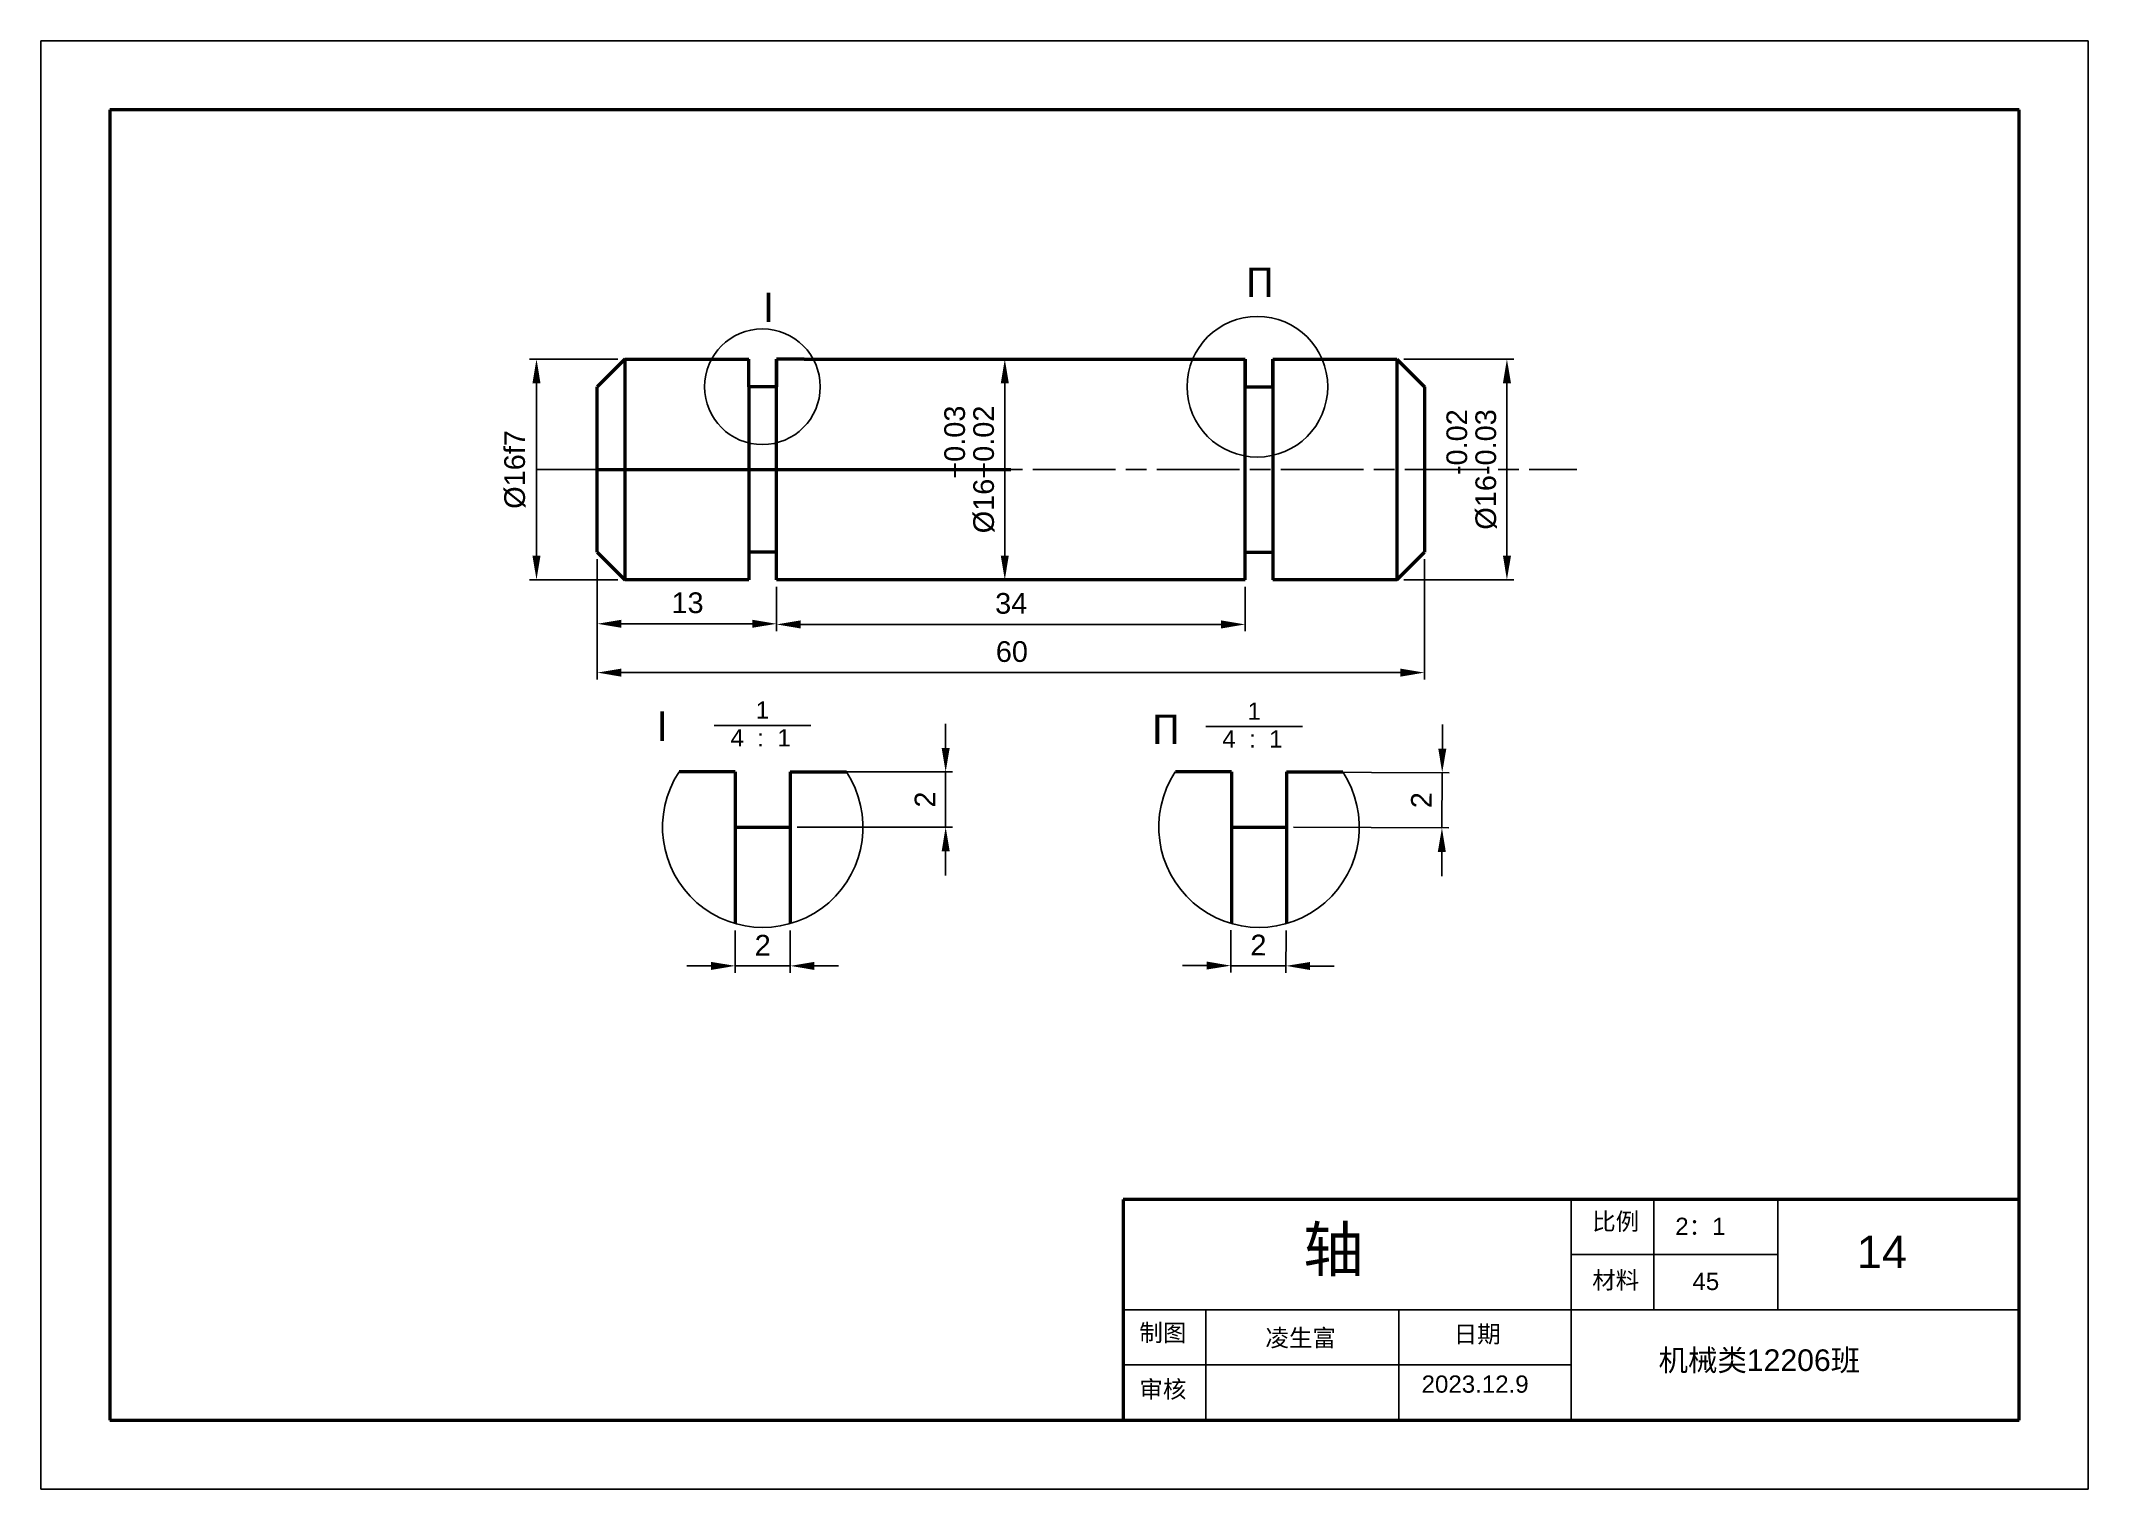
# Model space of a CAD drawing. Header units: millimetres. Extents: x 1759 to 2056, y 1637 to 1847.
import ezdxf

# ---------------------------------------------------------------- set-up
doc = ezdxf.new("R2010")
doc.units = ezdxf.units.MM
doc.linetypes.add('AM_ISO08W050', pattern=[18, 12, -1.5, 3, -1.5])
for name, color, linetype, lineweight in [('AM_5', 3, 'Continuous', 25), ('图层1', 7, 'Continuous', 50), ('图层2', 7, 'Continuous', 25), ('图层3', 7, 'AM_ISO08W050', 25)]:
    doc.layers.add(name, color=color, linetype=linetype, lineweight=lineweight)
doc.styles.get("Standard").update_dxf_attribs({"font": 'arial.ttf'})
doc.dimstyles.new('AM_ISO$0', dxfattribs={"dimtxt": 3, "dimasz": 3.5, "dimexe": 1, "dimexo": 1, "dimgap": 1.5, "dimtad": 1, "dimdsep": 46, "dimtxsty": 'Standard', "dimcen": 0, "dimclrd": 7, "dimclre": 256, "dimclrt": 7, "dimadec": 0, "dimazin": 2, "dimtp": 0.1, "dimtm": 0.1, "dimtfac": 0.71, "dimtmove": 0, "dimatfit": 3, "dimfxl": 1, "dimlwd": -1, "dimlwe": -1, "dimarcsym": 1})

# ---------------------------------------------------------------- blocks, each defined once
blk = doc.blocks.new('*D3')
at = {"layer": 'AM_5', "color": 0, "linetype": 'ByBlock', "transparency": 16777216}
for p, q in [((1843.19, 1801.19), (1830.37, 1801.19)), ((1843.19, 1769.19), (1830.37, 1769.19))]:
    blk.add_line(p, q, dxfattribs=at)
at = {"layer": 'AM_5', "color": 7, "linetype": 'ByBlock', "transparency": 16777216}
blk.add_line((1831.37, 1797.69), (1831.37, 1772.69), dxfattribs=at)
at = {"layer": 'AM_5', "color": 7, "transparency": 16777216}
for points in [[(1830.78, 1797.69), (1831.95, 1797.69), (1831.37, 1801.19)], [(1830.78, 1772.69), (1831.95, 1772.69), (1831.37, 1769.19)]]:
    blk.add_solid(points, dxfattribs=at)
at = {"layer": 'Defpoints', "color": 0, "transparency": 16777216}
for p in [(1844.19, 1801.19), (1831.37, 1769.19), (1844.19, 1769.19)]:
    blk.add_point(p, dxfattribs=at)
at = {"layer": 'AM_5', "color": 7, "transparency": 16777216, "insert": (1828.25, 1785.19), "char_height": 3, "attachment_point": 5, "rotation": 90}
blk.add_mtext('%%C16f7', dxfattribs=at)
blk = doc.blocks.new('*D4')
at = {"layer": 'AM_5', "color": 0, "linetype": 'ByBlock', "transparency": 16777216}
for p, q in [((1957.19, 1801.19), (1973.16, 1801.19)), ((1957.19, 1769.19), (1973.16, 1769.19))]:
    blk.add_line(p, q, dxfattribs=at)
at = {"layer": 'AM_5', "color": 7, "linetype": 'ByBlock', "transparency": 16777216}
blk.add_line((1972.16, 1797.69), (1972.16, 1772.69), dxfattribs=at)
at = {"layer": 'AM_5', "color": 7, "transparency": 16777216}
for points in [[(1971.58, 1797.69), (1972.75, 1797.69), (1972.16, 1801.19)], [(1971.58, 1772.69), (1972.75, 1772.69), (1972.16, 1769.19)]]:
    blk.add_solid(points, dxfattribs=at)
at = {"layer": 'Defpoints', "color": 0, "transparency": 16777216}
for p in [(1956.19, 1801.19), (1956.19, 1769.19), (1972.16, 1769.19)]:
    blk.add_point(p, dxfattribs=at)
at = {"layer": 'AM_5', "color": 7, "transparency": 16777216, "insert": (1967.04, 1785.19), "char_height": 3, "attachment_point": 5, "rotation": 90}
blk.add_mtext('%%C16{\\fArial|b0|i0|c134|p34;{}{\\C7;\\S-0.02^ -0.03;}{{}}}', dxfattribs=at)
blk = doc.blocks.new('*D5')
at = {"layer": 'AM_5', "linetype": 'ByBlock', "transparency": 16777216}
for p, q in [((1840.19, 1772.19), (1840.19, 1761.81)), ((1866.19, 1768.19), (1866.19, 1761.81))]:
    blk.add_line(p, q, dxfattribs=at)
at = {"layer": 'AM_5', "color": 7, "linetype": 'ByBlock', "transparency": 16777216}
blk.add_line((1862.69, 1762.81), (1843.69, 1762.81), dxfattribs=at)
at = {"layer": 'AM_5', "color": 7, "transparency": 16777216}
for points in [[(1843.69, 1763.39), (1843.69, 1762.23), (1840.19, 1762.81)], [(1862.69, 1763.39), (1862.69, 1762.23), (1866.19, 1762.81)]]:
    blk.add_solid(points, dxfattribs=at)
at = {"layer": 'Defpoints', "color": 0, "transparency": 16777216}
for p in [(1840.19, 1773.19), (1866.19, 1769.19), (1840.19, 1762.81)]:
    blk.add_point(p, dxfattribs=at)
at = {"layer": 'AM_5', "color": 7, "transparency": 16777216, "insert": (1853.28, 1765.84), "char_height": 3, "attachment_point": 5}
blk.add_mtext('13', dxfattribs=at)
blk = doc.blocks.new('*D6')
at = {"layer": 'AM_5', "linetype": 'ByBlock', "transparency": 16777216}
for p, q in [((1900.22, 1801.19), (1900.31, 1801.19)), ((1899.19, 1769.19), (1898.31, 1769.19))]:
    blk.add_line(p, q, dxfattribs=at)
at = {"layer": 'AM_5', "color": 7, "linetype": 'ByBlock', "transparency": 16777216}
blk.add_line((1899.31, 1797.69), (1899.31, 1772.69), dxfattribs=at)
at = {"layer": 'AM_5', "color": 7, "transparency": 16777216}
for points in [[(1898.73, 1797.69), (1899.89, 1797.69), (1899.31, 1801.19)], [(1898.73, 1772.69), (1899.89, 1772.69), (1899.31, 1769.19)]]:
    blk.add_solid(points, dxfattribs=at)
at = {"layer": 'Defpoints', "color": 0, "transparency": 16777216}
for p in [(1899.22, 1801.19), (1899.31, 1769.19), (1900.19, 1769.19)]:
    blk.add_point(p, dxfattribs=at)
at = {"layer": 'AM_5', "color": 7, "transparency": 16777216, "insert": (1894.19, 1785.19), "char_height": 3, "attachment_point": 5, "rotation": 90}
blk.add_mtext('%%C16{\\fArial|b0|i0|c134|p34;{}{\\C7;\\S+0.03^ +0.02;}{{}}}', dxfattribs=at)
blk = doc.blocks.new('*D7')
at = {"layer": 'AM_5', "color": 0, "linetype": 'ByBlock', "transparency": 16777216}
for p, q in [((1866.19, 1768.19), (1866.19, 1761.72)), ((1934.19, 1768.19), (1934.19, 1761.72))]:
    blk.add_line(p, q, dxfattribs=at)
at = {"layer": 'AM_5', "color": 7, "linetype": 'ByBlock', "transparency": 16777216}
blk.add_line((1869.69, 1762.72), (1930.69, 1762.72), dxfattribs=at)
at = {"layer": 'AM_5', "color": 7, "transparency": 16777216}
for points in [[(1869.69, 1763.3), (1869.69, 1762.13), (1866.19, 1762.72)], [(1930.69, 1763.3), (1930.69, 1762.13), (1934.19, 1762.72)]]:
    blk.add_solid(points, dxfattribs=at)
at = {"layer": 'Defpoints', "color": 0, "transparency": 16777216}
for p in [(1866.19, 1769.19), (1934.19, 1769.19), (1934.19, 1762.72)]:
    blk.add_point(p, dxfattribs=at)
at = {"layer": 'AM_5', "color": 7, "transparency": 16777216, "insert": (1900.24, 1765.75), "char_height": 3, "attachment_point": 5}
blk.add_mtext('34', dxfattribs=at)
blk = doc.blocks.new('*D8')
at = {"layer": 'AM_5', "color": 0, "linetype": 'ByBlock', "transparency": 16777216}
for p, q in [((1840.19, 1772.19), (1840.19, 1754.73)), ((1960.19, 1772.19), (1960.19, 1754.73))]:
    blk.add_line(p, q, dxfattribs=at)
at = {"layer": 'AM_5', "color": 7, "linetype": 'ByBlock', "transparency": 16777216}
blk.add_line((1843.69, 1755.73), (1956.69, 1755.73), dxfattribs=at)
at = {"layer": 'AM_5', "color": 7, "transparency": 16777216}
for points in [[(1843.69, 1756.31), (1843.69, 1755.14), (1840.19, 1755.73)], [(1956.69, 1756.31), (1956.69, 1755.14), (1960.19, 1755.73)]]:
    blk.add_solid(points, dxfattribs=at)
at = {"layer": 'Defpoints', "color": 0, "transparency": 16777216}
for p in [(1840.19, 1773.19), (1960.19, 1773.19), (1960.19, 1755.73)]:
    blk.add_point(p, dxfattribs=at)
at = {"layer": 'AM_5', "color": 7, "transparency": 16777216, "insert": (1900.34, 1758.76), "char_height": 3, "attachment_point": 5}
blk.add_mtext('60', dxfattribs=at)
blk = doc.blocks.new('*D9')
at = {"layer": 'AM_5', "color": 0, "linetype": 'ByBlock', "transparency": 16777216}
for p, q in [((1860.19, 1718.34), (1860.19, 1712.2)), ((1868.19, 1718.34), (1868.19, 1712.2))]:
    blk.add_line(p, q, dxfattribs=at)
at = {"layer": 'AM_5', "color": 7, "linetype": 'ByBlock', "transparency": 16777216}
for p, q in [((1856.69, 1713.2), (1853.19, 1713.2)), ((1860.19, 1713.2), (1868.19, 1713.2)), ((1871.69, 1713.2), (1875.19, 1713.2))]:
    blk.add_line(p, q, dxfattribs=at)
at = {"layer": 'AM_5', "color": 7, "transparency": 16777216}
for points in [[(1856.69, 1713.78), (1856.69, 1712.61), (1860.19, 1713.2)], [(1871.69, 1713.78), (1871.69, 1712.61), (1868.19, 1713.2)]]:
    blk.add_solid(points, dxfattribs=at)
at = {"layer": 'Defpoints', "color": 0, "transparency": 16777216}
for p in [(1860.19, 1719.34), (1868.19, 1719.34), (1868.19, 1713.2)]:
    blk.add_point(p, dxfattribs=at)
at = {"layer": 'AM_5', "color": 7, "transparency": 16777216, "insert": (1864.19, 1716.2), "char_height": 3, "attachment_point": 5}
blk.add_mtext('2', dxfattribs=at)
blk = doc.blocks.new('*D10')
at = {"layer": 'AM_5', "color": 7, "linetype": 'ByBlock', "transparency": 16777216}
for p, q in [((1890.73, 1744.82), (1890.73, 1748.32)), ((1890.73, 1741.32), (1890.73, 1733.32)), ((1890.73, 1729.82), (1890.73, 1726.32))]:
    blk.add_line(p, q, dxfattribs=at)
at = {"layer": 'AM_5', "color": 0, "linetype": 'ByBlock', "transparency": 16777216}
for p, q in [((1869.19, 1741.32), (1891.73, 1741.32)), ((1869.19, 1733.32), (1891.73, 1733.32))]:
    blk.add_line(p, q, dxfattribs=at)
at = {"layer": 'AM_5', "color": 7, "transparency": 16777216}
for points in [[(1890.15, 1744.82), (1891.32, 1744.82), (1890.73, 1741.32)], [(1890.15, 1729.82), (1891.32, 1729.82), (1890.73, 1733.32)]]:
    blk.add_solid(points, dxfattribs=at)
at = {"layer": 'Defpoints', "color": 0, "transparency": 16777216}
for p in [(1868.19, 1741.32), (1868.19, 1733.32), (1890.73, 1733.32)]:
    blk.add_point(p, dxfattribs=at)
at = {"layer": 'AM_5', "color": 7, "transparency": 16777216, "insert": (1887.73, 1737.32), "char_height": 3, "attachment_point": 5, "rotation": 90}
blk.add_mtext('2', dxfattribs=at)
blk = doc.blocks.new('*D12')
at = {"layer": 'AM_5', "color": 0, "linetype": 'ByBlock', "transparency": 16777216}
for p, q in [((1932.12, 1718.38), (1932.1, 1712.23)), ((1940.12, 1718.34), (1940.09, 1712.2))]:
    blk.add_line(p, q, dxfattribs=at)
at = {"layer": 'AM_5', "color": 7, "linetype": 'ByBlock', "transparency": 16777216}
for p, q in [((1928.6, 1713.25), (1925.1, 1713.27)), ((1932.1, 1713.23), (1940.1, 1713.2)), ((1943.6, 1713.18), (1947.1, 1713.16))]:
    blk.add_line(p, q, dxfattribs=at)
at = {"layer": 'AM_5', "color": 7, "transparency": 16777216}
for points in [[(1928.6, 1713.83), (1928.6, 1712.67), (1932.1, 1713.23)], [(1943.6, 1713.76), (1943.6, 1712.6), (1940.1, 1713.2)]]:
    blk.add_solid(points, dxfattribs=at)
at = {"layer": 'Defpoints', "color": 0, "transparency": 16777216}
for p in [(1932.13, 1719.38), (1940.13, 1719.34), (1940.1, 1713.2)]:
    blk.add_point(p, dxfattribs=at)
at = {"layer": 'AM_5', "color": 7, "transparency": 16777216, "insert": (1936.11, 1716.22), "char_height": 3, "attachment_point": 5, "rotation": 359.7325}
blk.add_mtext('2', dxfattribs=at)
blk = doc.blocks.new('*D11')
at = {"layer": 'AM_5', "color": 7, "linetype": 'ByBlock', "transparency": 16777216}
for p, q in [((1962.79, 1744.71), (1962.8, 1748.21)), ((1962.77, 1741.21), (1962.73, 1733.21)), ((1962.72, 1729.71), (1962.7, 1726.21))]:
    blk.add_line(p, q, dxfattribs=at)
at = {"layer": 'AM_5', "color": 0, "linetype": 'ByBlock', "transparency": 16777216}
for p, q in [((1941.23, 1741.31), (1963.77, 1741.21)), ((1941.19, 1733.31), (1963.73, 1733.21))]:
    blk.add_line(p, q, dxfattribs=at)
at = {"layer": 'AM_5', "color": 7, "transparency": 16777216}
for points in [[(1962.2, 1744.72), (1963.37, 1744.71), (1962.77, 1741.21)], [(1962.13, 1729.72), (1963.3, 1729.71), (1962.73, 1733.21)]]:
    blk.add_solid(points, dxfattribs=at)
at = {"layer": 'Defpoints', "color": 0, "transparency": 16777216}
for p in [(1940.23, 1741.32), (1940.19, 1733.32), (1962.73, 1733.21)]:
    blk.add_point(p, dxfattribs=at)
at = {"layer": 'AM_5', "color": 7, "transparency": 16777216, "insert": (1959.75, 1737.23), "char_height": 3, "attachment_point": 5, "rotation": 89.7325}
blk.add_mtext('2', dxfattribs=at)

msp = doc.modelspace()

# ---------------------------------------------------------------- linework, layer by layer
at = {"layer": '图层1'}
for p, q in [((2046.472, 1837.331), (1769.472, 1837.331)), ((1769.472, 1837.331), (1769.472, 1647.331)), ((2046.472, 1647.331), (2046.472, 1837.331)), ((1844.194, 1801.189), (1840.194, 1797.189)), ((1844.194, 1801.189), (1862.194, 1801.189)), ((1844.194, 1801.189), (1844.194, 1769.189)), ((1844.194, 1801.189), (1862.194, 1801.189)), ((1862.194, 1797.189), (1862.194, 1801.189)), ((1866.194, 1769.189), (1866.194, 1801.189)), ((1866.194, 1801.189), (1866.194, 1797.189)), ((1870.194, 1801.189), (1866.194, 1801.189)), ((1870.194, 1801.189), (1934.194, 1801.189)), ((1934.194, 1769.189), (1934.194, 1801.189)), ((1934.194, 1801.189), (1934.194, 1797.189)), ((1938.194, 1801.189), (1956.194, 1801.189)), ((1938.194, 1797.189), (1938.194, 1801.189)), ((1938.194, 1801.189), (1938.194, 1769.189)), ((1956.194, 1801.189), (1960.194, 1797.189)), ((1956.194, 1801.189), (1956.194, 1769.189)), ((1840.194, 1773.189), (1840.194, 1797.189)), ((1866.194, 1797.189), (1862.194, 1797.189)), ((1862.194, 1797.189), (1862.194, 1773.189)), ((1934.194, 1797.189), (1938.194, 1797.189)), ((1960.194, 1797.189), (1960.194, 1773.189)), ((1840.194, 1785.189), (1900.194, 1785.189)), ((1840.194, 1773.189), (1844.194, 1769.189)), ((1866.194, 1773.189), (1862.194, 1773.189)), ((1862.194, 1773.189), (1862.194, 1769.189)), ((1866.194, 1769.189), (1866.194, 1773.189)), ((1934.194, 1773.189), (1938.194, 1773.189)), ((1956.194, 1769.189), (1960.194, 1773.189)), ((1862.194, 1769.189), (1844.194, 1769.189)), ((1934.194, 1769.189), (1866.194, 1769.189)), ((1956.194, 1769.189), (1938.194, 1769.189)), ((1860.194, 1741.319), (1852.052, 1741.319)), ((1860.194, 1741.319), (1860.194, 1733.319)), ((1868.194, 1741.319), (1868.194, 1733.319)), ((1868.194, 1741.319), (1876.336, 1741.319)), ((1932.194, 1741.319), (1924.052, 1741.319)), ((1932.194, 1741.319), (1932.194, 1733.319)), ((1940.194, 1741.319), (1940.194, 1733.319)), ((1940.194, 1741.319), (1948.336, 1741.319)), ((1860.194, 1733.319), (1868.194, 1733.319)), ((1860.194, 1733.319), (1860.194, 1719.339)), ((1868.194, 1733.319), (1868.194, 1719.339)), ((1932.194, 1733.319), (1940.194, 1733.319)), ((1932.194, 1733.319), (1932.194, 1719.339)), ((1940.194, 1733.319), (1940.194, 1719.339)), ((2046.472, 1679.331), (1916.472, 1679.331)), ((1916.472, 1679.331), (1916.472, 1647.331)), ((2046.472, 1647.331), (2046.472, 1679.331)), ((1769.472, 1647.331), (2046.472, 1647.331))]:
    msp.add_line(p, q, dxfattribs=at)
at = {"layer": '图层2'}
for p, q in [((1759.472, 1847.331), (1759.472, 1637.331)), ((2056.472, 1847.331), (1759.472, 1847.331)), ((2056.472, 1637.331), (2056.472, 1847.331)), ((1857.123, 1748.071), (1871.161, 1748.071)), ((1928.48, 1747.917), (1942.518, 1747.917)), ((1981.472, 1663.331), (1981.472, 1679.331)), ((1981.472, 1679.331), (1993.472, 1679.331)), ((1993.472, 1679.331), (1993.472, 1663.331)), ((2011.472, 1663.331), (2011.472, 1679.331)), ((2011.472, 1679.331), (2011.472, 1671.331)), ((2011.472, 1671.331), (1981.472, 1671.331)), ((1981.472, 1671.331), (1981.472, 1647.331)), ((1916.472, 1663.331), (2046.472, 1663.331)), ((1928.472, 1647.331), (1928.472, 1663.331)), ((1928.472, 1663.331), (1956.472, 1663.331)), ((1956.472, 1663.331), (1956.472, 1647.331)), ((2046.472, 1663.331), (1981.472, 1663.331)), ((1993.472, 1663.331), (2011.472, 1663.331)), ((1956.472, 1655.331), (1916.472, 1655.331)), ((1916.472, 1655.331), (1981.472, 1655.331)), ((1956.472, 1647.331), (1956.472, 1655.331)), ((1981.472, 1647.331), (1916.472, 1647.331)), ((1916.472, 1647.331), (1928.472, 1647.331)), ((1759.472, 1637.331), (2056.472, 1637.331))]:
    msp.add_line(p, q, dxfattribs=at)
for centre, radius in [((1935.955, 1797.189), 10.204), ((1864.146, 1797.189), 8.386)]:
    msp.add_circle(centre, radius, dxfattribs=at)
for centre in [(1864.194, 1733.319), (1936.194, 1733.319)]:
    msp.add_arc(centre, 14.541, 146.62039, 33.37961, dxfattribs=at)
at = {"layer": '图层3'}
msp.add_line((1831.368, 1785.189), (1982.28, 1785.189), dxfattribs=at)

# ---------------------------------------------------------------- texts
at = {"layer": '图层1', "char_height": 2.5, "attachment_point": 1}
for s, width, insert in [('1', 7.65862, (1863.17, 1751.545)), ('1', 7.65862, (1934.527, 1751.39)), ('   4  :  1', 14.45566, (1856.606, 1747.521)), ('   4  :  1', 14.45566, (1927.963, 1747.366))]:
    msp.add_mtext_dynamic_manual_height_columns(s, width=width, gutter_width=12.5, heights=[0], dxfattribs=dict(at, insert=insert))
at = {"layer": '图层2', "attachment_point": 1}
for s, width, gutter_width, insert, char_height in [('{\\fFangSong|b0|i0|c134|p49;\\H1.70833x;Π}', 4.49518, 12.5, (1934.213, 1814.46), 2.5), ('{\\fFangSong|b0|i0|c134|p49;\\H1.70833x;Ι}', 2.96281, 12.5, (1864.167, 1810.827), 2.5), ('{\\fFangSong|b0|i0|c134|p49;\\H1.70833x;Ι}', 2.96281, 12.5, (1848.732, 1750.106), 2.5), ('{\\fFangSong|b0|i0|c134|p49;\\H1.70833x;Π}', 4.49518, 12.5, (1920.585, 1749.636), 2.5), ('{\\fSimSun|b0|i0|c134|p2;轴}', 12.74536, 32.262, (1942.585, 1675.324), 6.45243), ('{\\fSimSun|b0|i0|c134|p2;比例}', 8.70505, 12.5, (1984.533, 1677.39), 2.5), ('2{\\fSimSun|b0|i0|c134|p2;：}1', 12.45191, 12.5, (1996.584, 1676.678), 2.5), ('14', 35.61076, 23.437, (2022.924, 1674.055), 4.6874), ('{\\fSimSun|b0|i0|c134|p2;材料}', 8.9387, 12.5, (1984.533, 1668.887), 2.5), ('45', 12.63868, 12.5, (1999.074, 1668.687), 2.5), ('{\\fSimSun|b0|i0|c134|p2;制图}', 7.51801, 12.5, (1918.836, 1661.256), 2.5), ('{\\fSimSun|b0|i0|c134|p2;凌生富}', 20.35886, 12.5, (1937.125, 1660.497), 2.5), ('{\\fSimSun|b0|i0|c134|p2;日期}', 15.33278, 12.5, (1964.439, 1661.058), 2.5), ('{\\fSimSun|b0|i0|c134|p2;机械类}12206{\\fSimSun|b0|i0|c134|p2;班}', 52.79347, 15.66, (1994.153, 1657.585), 3.132), ('{\\fSimSun|b0|i0|c134|p2;审核}', 7.61693, 12.5, (1918.836, 1653.05), 2.5), ('2023.12.9', 19.46744, 12.5, (1959.779, 1653.801), 2.5)]:
    msp.add_mtext_dynamic_manual_height_columns(s, width=width, gutter_width=gutter_width, heights=[0], dxfattribs=dict(at, insert=insert, char_height=char_height))

# ---------------------------------------------------------------- dimensions: what is measured, and where the dimension line sits
at = {"layer": 'AM_5', "color": 0}
for base, p1, p2, angle, text, override, picture, middle in [((1831.368, 1769.189), (1844.194, 1801.189), (1844.194, 1769.189), 90, '%%C16f7', {"dimclre": 0}, '*D3', (1831.368, 1785.189)), ((1972.163, 1769.189), (1956.194, 1801.189), (1956.194, 1769.189), 90, '%%C16{\\fArial|b0|i0|c134|p34;{}{\\C7;\\S-0.02^ -0.03;}{{}}}', {"dimclre": 0, "dimtp": -0.02, "dimtm": 0.03}, '*D4', (1972.163, 1785.189)), ((1940.1, 1713.197), (1932.128, 1719.377), (1940.128, 1719.339), 359.73245, '2', {"dimclre": 0, "dimtp": 0.03, "dimtm": -0.02}, '*D12', (1936.1, 1713.216))]:
    dim = msp.add_linear_dim(base=base, p1=p1, p2=p2, angle=angle, text=text, dimstyle='AM_ISO$0', override=override, dxfattribs=at)
    dim.commit()
    dim.dimension.update_dxf_attribs({"geometry": picture, "text_midpoint": middle, "dimtype": 160})
for base, p1, p2, angle, text, override, picture, middle in [((1899.311, 1769.189), (1899.219, 1801.189), (1900.194, 1769.189), 90, '%%C16{\\fArial|b0|i0|c134|p34;{}{\\C7;\\S+0.03^ +0.02;}{{}}}', {"dimtp": 0.03, "dimtm": -0.02, "dimtdec": 3, "dimtzin": 8}, '*D6', (1894.186, 1785.189)), ((1890.734, 1733.319), (1868.194, 1741.319), (1868.194, 1733.319), 90, '2', {"dimpost": '', "dimclre": 0, "dimtp": 0.03, "dimtm": -0.02}, '*D10', (1887.728, 1737.319)), ((1962.734, 1733.213), (1940.231, 1741.319), (1940.194, 1733.319), 89.73245, '2', {"dimpost": '', "dimclre": 0, "dimtp": 0.03, "dimtm": -0.02}, '*D11', (1959.747, 1737.227))]:
    dim = msp.add_linear_dim(base=base, p1=p1, p2=p2, angle=angle, text=text, dimstyle='AM_ISO$0', override=override, dxfattribs=at)
    dim.commit()
    dim.dimension.update_dxf_attribs({"geometry": picture, "text_midpoint": middle})
at = {"layer": 'AM_5'}
dim = msp.add_linear_dim(base=(1840.194, 1762.81), p1=(1866.194, 1769.189), p2=(1840.194, 1773.189), text='13', dimstyle='AM_ISO$0', dxfattribs=at)
dim.commit()
dim.dimension.update_dxf_attribs({"geometry": '*D5', "text_midpoint": (1853.284, 1762.81), "dimtype": 160})
at = {"layer": 'AM_5', "color": 0}
for base, p1, p2, text, picture, middle in [((1960.194, 1755.728), (1840.194, 1773.189), (1960.194, 1773.189), '60', '*D8', (1900.338, 1755.728)), ((1934.194, 1762.716), (1866.194, 1769.189), (1934.194, 1769.189), '34', '*D7', (1900.244, 1762.716)), ((1868.194, 1713.197), (1860.194, 1719.339), (1868.194, 1719.339), '2', '*D9', (1864.194, 1713.197))]:
    dim = msp.add_linear_dim(base=base, p1=p1, p2=p2, text=text, dimstyle='AM_ISO$0', override={"dimclre": 0, "dimtp": 0.03, "dimtm": -0.02}, dxfattribs=at)
    dim.commit()
    dim.dimension.update_dxf_attribs({"geometry": picture, "text_midpoint": middle, "dimtype": 160})

doc.saveas('drawing.dxf')
